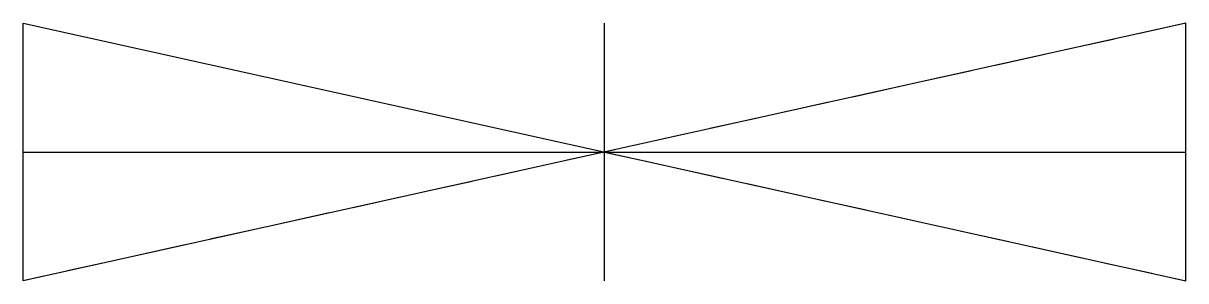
# Model space of a CAD drawing. Extents: x -76 to 76, y -17 to 17.
import ezdxf

# ---------------------------------------------------------------- set-up
doc = ezdxf.new("R2010")
doc.units = 0
doc.linetypes.add('HIDDEN', pattern=[9.525, 6.35, -3.175])
doc.layers.get('0').update_dxf_attribs({"linetype": 'CONTINUOUS'})

msp = doc.modelspace()

# ---------------------------------------------------------------- linework, layer by layer
at = {"linetype": 'CONTINUOUS'}
for p, q in [((-75.73, 16.79), (75.73, -16.79)), ((75.73, 16.79), (-75.73, -16.79)), ((-75.73, -16.79), (-75.73, 16.79)), ((0, -16.79), (0, 16.79)), ((75.73, -16.79), (75.73, 16.79)), ((-75.73, 0), (75.73, 0))]:
    msp.add_line(p, q, dxfattribs=at)
at = {"linetype": 'HIDDEN'}
for p, q in [((75.73, 16.79), (-75.73, -16.79)), ((75.73, -16.79), (75.73, 16.79)), ((0, 0), (75.73, -16.79))]:
    msp.add_line(p, q, dxfattribs=at)

doc.saveas('drawing.dxf')
